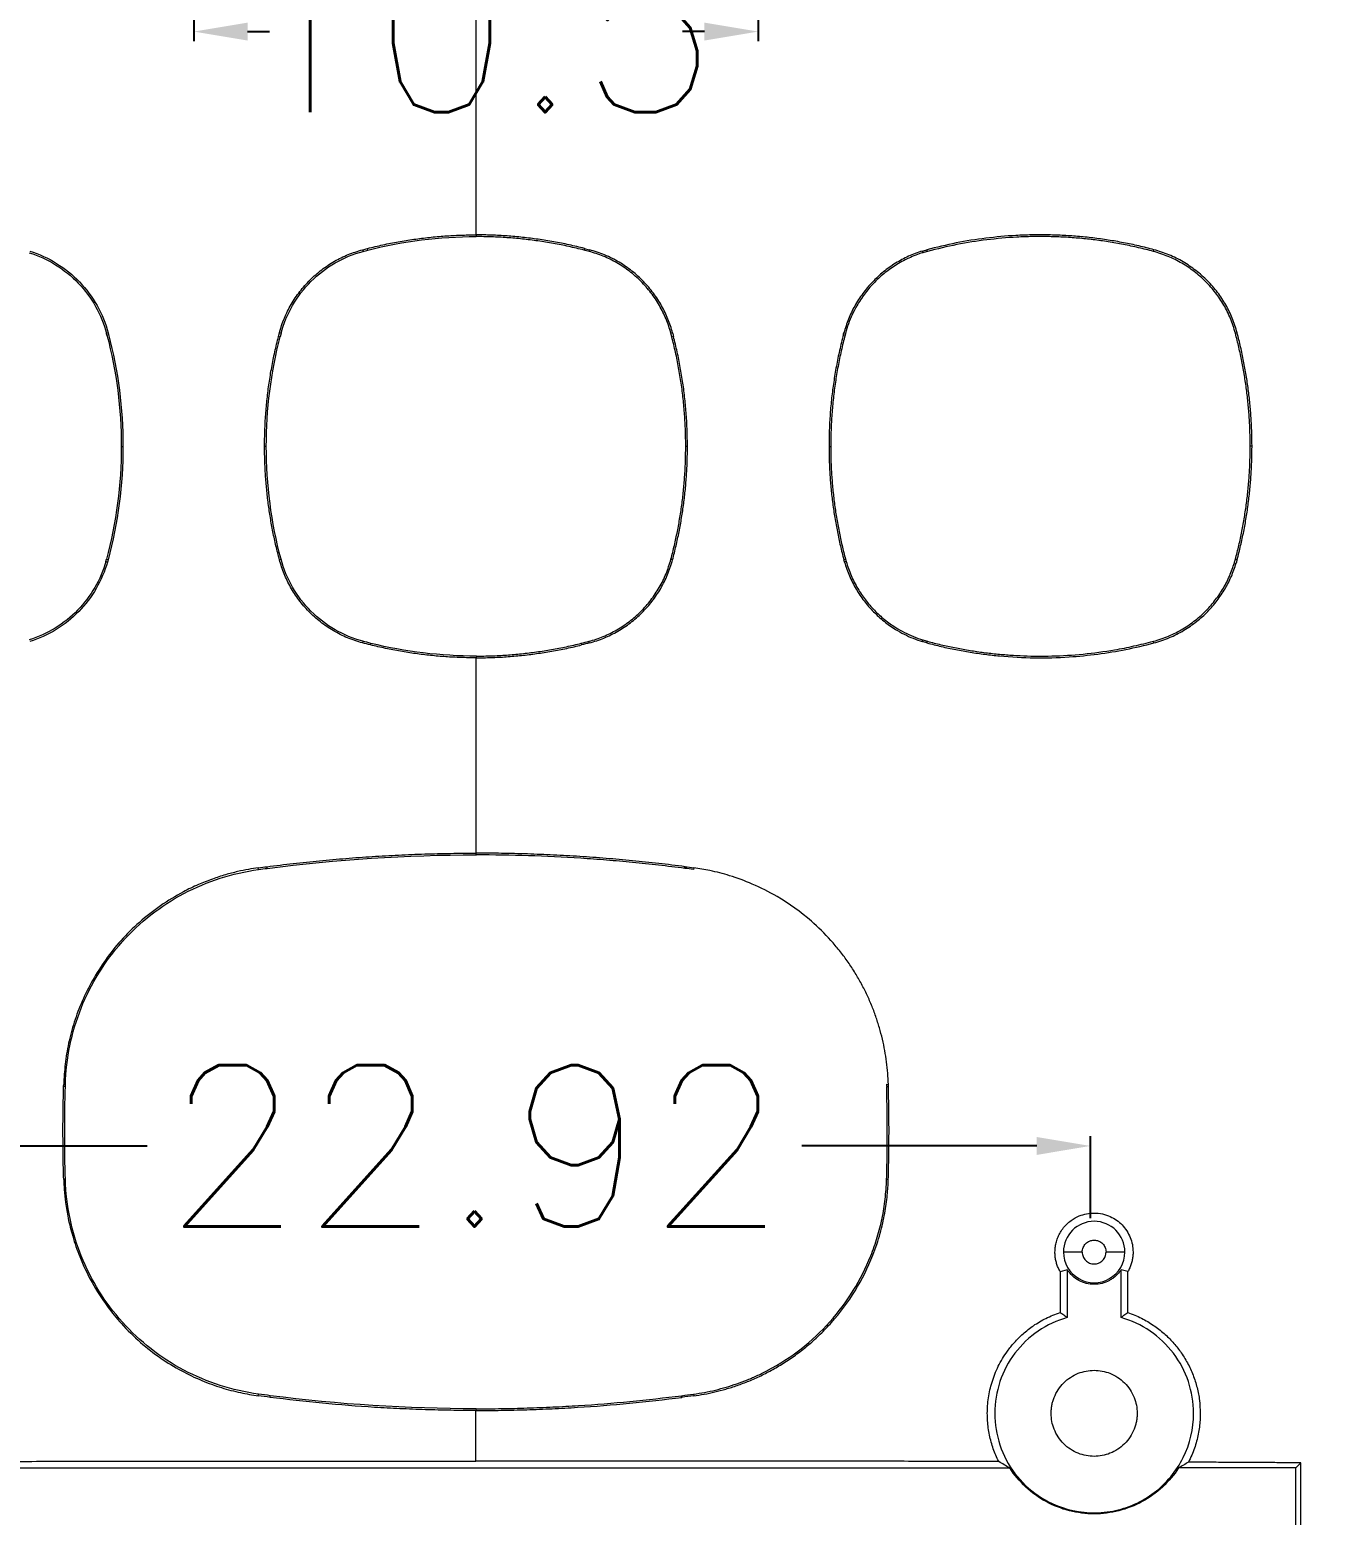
# Model space of a CAD drawing. Header units: inches. Extents: x 1631 to 3663, y 1126 to 1454.
# Drawn here: x 1896.26 to 1920.51, y 1294.37 to 1322 of the extents above; entities that cross this region are included whole.
import ezdxf

# ---------------------------------------------------------------- set-up
doc = ezdxf.new("R2010")
doc.units = ezdxf.units.IN
doc.header["$LTSCALE"] = 15
doc.styles.get("Standard").update_dxf_attribs({"font": 'txt', "bigfont": 'gbcbig.shx'})
doc.dimstyles.new('3', dxfattribs={"dimtxt": 3, "dimasz": 1, "dimexe": 0.18, "dimexo": 0.0625, "dimgap": 0.09, "dimtad": 0, "dimdsep": 46, "dimtxsty": 'Standard', "dimcen": 1, "dimclrd": 3, "dimclre": 3, "dimadec": 0, "dimazin": 2, "dimtfac": 1, "dimtofl": 0, "dimtmove": 0, "dimatfit": 3, "dimfxl": 1, "dimtolj": 1, "dimtzin": 0, "dimarcsym": 0})

# ---------------------------------------------------------------- blocks, each defined once
blk = doc.blocks.new('*D284')
at = {"color": 3, "lineweight": -2}
for p, q in [((1904.625, 1385.134), (1940.936, 1385.134)), ((1940.756, 1384.134), (1940.756, 1320.806)), ((1940.756, 1243.298), (1940.756, 1306.626)), ((1905.675, 1242.298), (1940.936, 1242.298))]:
    blk.add_line(p, q, dxfattribs=at)
at = {"color": 3}
for points in [[(1940.59, 1384.134), (1940.923, 1384.134), (1940.756, 1385.134)], [(1940.59, 1243.298), (1940.923, 1243.298), (1940.756, 1242.298)]]:
    blk.add_solid(points, dxfattribs=at)
at = {"layer": 'Defpoints', "color": 0}
for p in [(1904.563, 1385.134), (1940.756, 1385.134), (1905.613, 1242.298)]:
    blk.add_point(p, dxfattribs=at)
at = {"color": 0, "insert": (1940.756, 1313.716), "char_height": 3, "attachment_point": 5, "rotation": 90}
blk.add_mtext('\\A1;142.84', dxfattribs=at)
blk = doc.blocks.new('*D286')
at = {"color": 3, "lineweight": -2}
for p, q in [((1909.813, 1325.644), (1909.813, 1321.787)), ((1899.313, 1325.438), (1899.313, 1321.787)), ((1900.313, 1321.967), (1900.723, 1321.967)), ((1908.813, 1321.967), (1908.403, 1321.967))]:
    blk.add_line(p, q, dxfattribs=at)
at = {"color": 3}
for points in [[(1900.313, 1322.133), (1900.313, 1321.8), (1899.313, 1321.967)], [(1908.813, 1322.133), (1908.813, 1321.8), (1909.813, 1321.967)]]:
    blk.add_solid(points, dxfattribs=at)
at = {"layer": 'Defpoints', "color": 0}
for p in [(1899.313, 1325.501), (1909.813, 1325.706), (1909.813, 1321.967)]:
    blk.add_point(p, dxfattribs=at)
at = {"color": 0, "insert": (1904.563, 1321.967), "char_height": 3, "attachment_point": 5}
blk.add_mtext('\\A1;10.5', dxfattribs=at)
blk = doc.blocks.new('*D287')
at = {"color": 3, "lineweight": -2}
for p, q in [((1893.074, 1297.129), (1893.074, 1301.42)), ((1894.074, 1301.24), (1898.444, 1301.24)), ((1914.994, 1301.24), (1910.624, 1301.24)), ((1915.994, 1299.896), (1915.994, 1301.42))]:
    blk.add_line(p, q, dxfattribs=at)
at = {"color": 3}
for points in [[(1894.074, 1301.406), (1894.074, 1301.073), (1893.074, 1301.24)], [(1914.994, 1301.406), (1914.994, 1301.073), (1915.994, 1301.24)]]:
    blk.add_solid(points, dxfattribs=at)
at = {"layer": 'Defpoints', "color": 0}
for p in [(1915.994, 1301.24), (1915.994, 1299.834), (1893.074, 1297.067)]:
    blk.add_point(p, dxfattribs=at)
at = {"color": 0, "insert": (1904.534, 1301.24), "char_height": 3, "attachment_point": 5}
blk.add_mtext('\\A1;22.92', dxfattribs=at)

msp = doc.modelspace()

# ---------------------------------------------------------------- linework, layer by layer
at = {"color": 7, "linetype": 'Continuous', "lineweight": 15}
for p, q in [((1904.563, 1318.186), (1904.563, 1318.154)), ((1902.452, 1317.909), (1902.461, 1317.879)), ((1902.553, 1317.903), (1902.545, 1317.934)), ((1906.579, 1317.934), (1906.572, 1317.903)), ((1906.665, 1317.879), (1906.673, 1317.909)), ((1912.866, 1317.878), (1912.866, 1317.879)), ((1912.87, 1317.868), (1912.869, 1317.871)), ((1912.874, 1317.86), (1912.874, 1317.862)), ((1912.961, 1317.879), (1912.952, 1317.909)), ((1917.166, 1317.878), (1917.175, 1317.91)), ((1897.719, 1316.362), (1897.688, 1316.353)), ((1897.697, 1316.321), (1897.688, 1316.353)), ((1897.697, 1316.321), (1897.728, 1316.33)), ((1897.719, 1316.362), (1897.728, 1316.33)), ((1900.888, 1316.297), (1900.906, 1316.363)), ((1900.888, 1316.297), (1900.919, 1316.289)), ((1900.936, 1316.355), (1900.906, 1316.363)), ((1900.936, 1316.355), (1900.919, 1316.289)), ((1908.22, 1316.363), (1908.189, 1316.355)), ((1908.206, 1316.289), (1908.189, 1316.355)), ((1908.206, 1316.289), (1908.237, 1316.297)), ((1911.398, 1316.33), (1911.428, 1316.321)), ((1911.437, 1316.354), (1911.406, 1316.362)), ((1911.437, 1316.354), (1911.428, 1316.321)), ((1918.722, 1316.363), (1918.69, 1316.354)), ((1897.964, 1314.252), (1897.995, 1314.252)), ((1900.661, 1314.252), (1900.629, 1314.252)), ((1908.496, 1314.252), (1908.465, 1314.252)), ((1911.13, 1314.252), (1911.162, 1314.252)), ((1919, 1314.254), (1918.966, 1314.254)), ((1897.677, 1312.11), (1897.688, 1312.151)), ((1897.677, 1312.11), (1897.707, 1312.101)), ((1897.719, 1312.143), (1897.688, 1312.151)), ((1897.719, 1312.143), (1897.707, 1312.101)), ((1900.936, 1312.151), (1900.906, 1312.143)), ((1911.437, 1312.151), (1911.406, 1312.143)), ((1911.441, 1312.108), (1911.423, 1312.102)), ((1911.437, 1312.151), (1911.449, 1312.11)), ((1918.672, 1312.088), (1918.704, 1312.079)), ((1918.722, 1312.142), (1918.69, 1312.151)), ((1902.46, 1310.627), (1902.452, 1310.596)), ((1902.601, 1310.558), (1902.609, 1310.588)), ((1906.52, 1310.589), (1906.528, 1310.559)), ((1912.953, 1310.596), (1912.961, 1310.626)), ((1917.173, 1310.595), (1917.165, 1310.627)), ((1904.57, 1310.351), (1904.563, 1310.319)), ((1900.678, 1306.403), (1900.675, 1306.434)), ((1900.517, 1306.381), (1900.512, 1306.413)), ((1908.613, 1306.413), (1908.609, 1306.381)), ((1896.891, 1302.351), (1896.892, 1302.384)), ((1896.891, 1302.351), (1896.923, 1302.35)), ((1896.892, 1302.384), (1896.923, 1302.382)), ((1896.923, 1302.35), (1896.923, 1302.382)), ((1912.202, 1302.386), (1912.234, 1302.385)), ((1912.203, 1302.343), (1912.235, 1302.343)), ((1912.235, 1302.343), (1912.234, 1302.385)), ((1896.924, 1300.615), (1896.892, 1300.615)), ((1912.233, 1300.615), (1912.202, 1300.615)), ((1915.841, 1299.267), (1915.492, 1299.267)), ((1916.634, 1299.267), (1916.284, 1299.267)), ((1915.433, 1298.897), (1915.432, 1298.144)), ((1915.563, 1298.935), (1915.433, 1298.897)), ((1915.563, 1298.935), (1915.563, 1298.048)), ((1916.688, 1298.903), (1916.563, 1298.935)), ((1916.563, 1298.048), (1916.563, 1298.935)), ((1916.689, 1298.142), (1916.688, 1298.903)), ((1900.512, 1296.592), (1900.516, 1296.623)), ((1900.731, 1296.563), (1900.735, 1296.595)), ((1908.609, 1296.623), (1908.613, 1296.592)), ((1904.563, 1296.351), (1904.562, 1296.319)), ((1894.645, 1295.252), (1914.492, 1295.252)), ((1919.813, 1295.252), (1917.633, 1295.252)), ((1919.813, 1295.252), (1919.909, 1295.345)), ((1919.813, 1286.002), (1919.813, 1295.252))]:
    msp.add_line(p, q, dxfattribs=at)
at = {"color": 7, "linetype": 'Continuous', "lineweight": 15, "flags": 128}
for points in [[(1912.869, 1317.871), (1912.869, 1317.873), (1912.868, 1317.875), (1912.867, 1317.877), (1912.866, 1317.877), (1912.866, 1317.878)], [(1908.22, 1312.142), (1908.204, 1312.147), (1908.189, 1312.151)], [(1906.673, 1310.596), (1906.669, 1310.611), (1906.665, 1310.627)]]:
    msp.add_lwpolyline(points, dxfattribs=at)
at = {"color": 7, "linetype": 'Continuous', "lineweight": 15}
for centre, radius, start, end in [((1912.885, 1317.885), 0.0197, 181.3981, 197.7916), ((1912.885, 1317.871), 0.0151, 193.702, 220.1723), ((1912.855, 1317.854), 0.0193, 357.9576, 18.1423), ((1911.417, 1312.119), 0.0178, 274.0142, 291.8437), ((1911.451, 1312.076), 0.0342, 94.9374, 107.1341), ((1916.063, 1299.267), 0.571, 0, 180), ((1916.063, 1299.267), 0.571, 180, 0.0001)]:
    msp.add_arc(centre, radius, start, end, dxfattribs=at)
for points, knots in [([(1904.563, 1318.186), (1904.563, 1319.986), (1904.563, 1324.07), (1904.563, 1328.189), (1904.563, 1330.502)], [0.7284525, 0.7284525, 0.7284525, 0.7284525, 0.7760482, 0.8362271, 0.8362271, 0.8362271, 0.8362271]), ([(1902.545, 1317.933), (1902.64, 1317.957), (1902.83, 1318.003), (1903.117, 1318.059), (1903.405, 1318.105), (1903.694, 1318.141), (1903.984, 1318.167), (1904.273, 1318.183), (1904.466, 1318.185), (1904.563, 1318.186)], [0, 0, 0, 0, 0.143764, 0.287234, 0.43042, 0.573316, 0.715902, 0.858146, 1, 1, 1, 1]), ([(1906.579, 1317.934), (1906.485, 1317.957), (1906.295, 1318.003), (1906.008, 1318.059), (1905.72, 1318.105), (1905.431, 1318.141), (1905.141, 1318.167), (1904.852, 1318.183), (1904.659, 1318.185), (1904.563, 1318.186)], [0, 0, 0, 0, 0.143759, 0.287226, 0.430411, 0.573307, 0.715895, 0.858142, 1, 1, 1, 1]), ([(1906.572, 1317.903), (1906.477, 1317.926), (1906.288, 1317.972), (1906.002, 1318.028), (1905.715, 1318.074), (1905.427, 1318.11), (1905.139, 1318.135), (1904.851, 1318.151), (1904.659, 1318.153), (1904.563, 1318.154)], [0, 0, 0, 0, 0.143773, 0.287263, 0.430472, 0.573386, 0.715977, 0.858201, 1, 1, 1, 1]), ([(1917.175, 1317.91), (1917.081, 1317.934), (1916.894, 1317.982), (1916.61, 1318.041), (1916.326, 1318.091), (1916.04, 1318.13), (1915.754, 1318.159), (1915.467, 1318.178), (1915.18, 1318.187), (1914.893, 1318.186), (1914.515, 1318.172), (1914.048, 1318.13), (1913.495, 1318.043), (1913.133, 1317.954), (1912.952, 1317.909)], [0, 0, 0, 0, 0.068387, 0.136508, 0.204393, 0.272075, 0.339585, 0.406958, 0.474228, 0.54143, 0.608603, 0.73931, 0.86967, 1, 1, 1, 1]), ([(1917.166, 1317.878), (1917.073, 1317.902), (1916.888, 1317.949), (1916.608, 1318.008), (1916.327, 1318.058), (1916.045, 1318.097), (1915.763, 1318.126), (1915.479, 1318.146), (1915.195, 1318.155), (1914.911, 1318.155), (1914.533, 1318.141), (1914.065, 1318.099), (1913.508, 1318.013), (1913.143, 1317.924), (1912.961, 1317.879)], [0, 0, 0, 0, 0.06779, 0.135282, 0.202532, 0.269591, 0.336513, 0.403351, 0.470159, 0.536988, 0.603892, 0.736265, 0.868159, 1, 1, 1, 1]), ([(1896.251, 1317.854), (1896.425, 1317.799), (1896.589, 1317.724), (1896.895, 1317.533), (1897.039, 1317.418), (1897.287, 1317.158), (1897.396, 1317.011), (1897.574, 1316.697), (1897.641, 1316.53), (1897.688, 1316.353)], [0, 0, 0, 0, 0.25, 0.25, 0.5, 0.5, 0.75, 0.75, 1, 1, 1, 1]), ([(1896.26, 1317.884), (1896.437, 1317.829), (1896.603, 1317.753), (1896.914, 1317.559), (1897.059, 1317.442), (1897.312, 1317.179), (1897.422, 1317.029), (1897.603, 1316.71), (1897.671, 1316.541), (1897.719, 1316.362)], [0, 0, 0, 0, 0.25, 0.25, 0.5, 0.5, 0.75, 0.75, 1, 1, 1, 1]), ([(1900.906, 1316.363), (1900.919, 1316.409), (1900.945, 1316.501), (1900.996, 1316.635), (1901.055, 1316.766), (1901.146, 1316.935), (1901.28, 1317.135), (1901.471, 1317.352), (1901.688, 1317.541), (1901.927, 1317.699), (1902.182, 1317.826), (1902.362, 1317.882), (1902.452, 1317.909)], [0, 0, 0, 0, 0.062933, 0.1256542, 0.1884262, 0.2515073, 0.3777581, 0.50352, 0.6290171, 0.7541098, 0.8769002, 1, 1, 1, 1]), ([(1900.936, 1316.355), (1900.985, 1316.537), (1901.057, 1316.71), (1901.244, 1317.036), (1901.36, 1317.187), (1901.625, 1317.453), (1901.778, 1317.57), (1902.103, 1317.757), (1902.276, 1317.829), (1902.461, 1317.879)], [0, 0, 0, 0, 0.25, 0.25, 0.5, 0.5, 0.75, 0.75, 1, 1, 1, 1]), ([(1908.189, 1316.355), (1908.176, 1316.4), (1908.15, 1316.491), (1908.1, 1316.623), (1908.042, 1316.751), (1907.953, 1316.917), (1907.822, 1317.114), (1907.634, 1317.327), (1907.421, 1317.513), (1907.186, 1317.669), (1906.933, 1317.796), (1906.754, 1317.851), (1906.665, 1317.879)], [0, 0, 0, 0, 0.063061, 0.125707, 0.188201, 0.250803, 0.37662, 0.501873, 0.62707, 0.751849, 0.876101, 1, 1, 1, 1]), ([(1908.22, 1316.363), (1908.207, 1316.406), (1908.182, 1316.493), (1908.135, 1316.62), (1908.08, 1316.744), (1907.995, 1316.908), (1907.869, 1317.104), (1907.683, 1317.323), (1907.469, 1317.517), (1907.225, 1317.684), (1906.96, 1317.821), (1906.768, 1317.88), (1906.673, 1317.909)], [0, 0, 0, 0, 0.059623, 0.118915, 0.178098, 0.237392, 0.360989, 0.48398, 0.61176, 0.739039, 0.869653, 1, 1, 1, 1]), ([(1912.865, 1317.884), (1912.822, 1317.87), (1912.735, 1317.841), (1912.609, 1317.788), (1912.487, 1317.727), (1912.327, 1317.635), (1912.137, 1317.501), (1911.933, 1317.312), (1911.754, 1317.099), (1911.605, 1316.867), (1911.485, 1316.621), (1911.433, 1316.448), (1911.406, 1316.362)], [0, 0, 0, 0, 0.062076, 0.124097, 0.186295, 0.248901, 0.375134, 0.502037, 0.628312, 0.754111, 0.877192, 1, 1, 1, 1]), ([(1912.875, 1317.854), (1912.83, 1317.839), (1912.742, 1317.809), (1912.612, 1317.754), (1912.486, 1317.69), (1912.329, 1317.598), (1912.147, 1317.467), (1911.955, 1317.288), (1911.785, 1317.087), (1911.656, 1316.889), (1911.56, 1316.702), (1911.489, 1316.531), (1911.454, 1316.413), (1911.437, 1316.354)], [0, 0, 0, 0, 0.0645, 0.129146, 0.194206, 0.259943, 0.380944, 0.503487, 0.624271, 0.74384, 0.830014, 0.915195, 1, 1, 1, 1]), ([(1918.69, 1316.355), (1918.677, 1316.402), (1918.65, 1316.495), (1918.6, 1316.63), (1918.542, 1316.759), (1918.456, 1316.921), (1918.325, 1317.113), (1918.14, 1317.321), (1917.93, 1317.507), (1917.696, 1317.664), (1917.441, 1317.793), (1917.258, 1317.85), (1917.166, 1317.878)], [0, 0, 0, 0, 0.065057, 0.128385, 0.190282, 0.25107, 0.371042, 0.495727, 0.619831, 0.742617, 0.871153, 1, 1, 1, 1]), ([(1918.723, 1316.363), (1918.709, 1316.41), (1918.683, 1316.502), (1918.634, 1316.635), (1918.578, 1316.763), (1918.492, 1316.926), (1918.362, 1317.121), (1918.174, 1317.335), (1917.959, 1317.527), (1917.719, 1317.69), (1917.457, 1317.823), (1917.269, 1317.881), (1917.175, 1317.91)], [0, 0, 0, 0, 0.0630095, 0.1243955, 0.1844391, 0.2434469, 0.3633417, 0.4881295, 0.6141088, 0.7393344, 0.869398, 1, 1, 1, 1]), ([(1900.629, 1314.252), (1900.63, 1314.351), (1900.632, 1314.548), (1900.649, 1314.844), (1900.675, 1315.138), (1900.712, 1315.43), (1900.76, 1315.721), (1900.818, 1316.01), (1900.865, 1316.201), (1900.888, 1316.297)], [0, 0, 0, 0, 0.143736, 0.286889, 0.429634, 0.572143, 0.714592, 0.857155, 1, 1, 1, 1]), ([(1908.465, 1314.252), (1908.464, 1314.351), (1908.461, 1314.547), (1908.445, 1314.842), (1908.419, 1315.134), (1908.382, 1315.426), (1908.334, 1315.715), (1908.277, 1316.003), (1908.23, 1316.193), (1908.206, 1316.289)], [0, 0, 0, 0, 0.143775, 0.286956, 0.429714, 0.572224, 0.71466, 0.857196, 1, 1, 1, 1]), ([(1908.496, 1314.252), (1908.495, 1314.351), (1908.493, 1314.548), (1908.477, 1314.844), (1908.45, 1315.138), (1908.413, 1315.43), (1908.365, 1315.721), (1908.308, 1316.01), (1908.26, 1316.201), (1908.237, 1316.297)], [0, 0, 0, 0, 0.143732, 0.286883, 0.429626, 0.572136, 0.714586, 0.857151, 1, 1, 1, 1]), ([(1911.398, 1316.33), (1911.373, 1316.232), (1911.325, 1316.038), (1911.265, 1315.744), (1911.216, 1315.449), (1911.177, 1315.152), (1911.15, 1314.854), (1911.133, 1314.553), (1911.131, 1314.353), (1911.13, 1314.252)], [0, 0, 0, 0, 0.143246, 0.286035, 0.428562, 0.571026, 0.713625, 0.856552, 1, 1, 1, 1]), ([(1911.429, 1316.321), (1911.404, 1316.225), (1911.356, 1316.031), (1911.296, 1315.738), (1911.247, 1315.444), (1911.209, 1315.148), (1911.182, 1314.851), (1911.165, 1314.552), (1911.163, 1314.352), (1911.162, 1314.252)], [0, 0, 0, 0, 0.143325, 0.286165, 0.428718, 0.571182, 0.713754, 0.856629, 1, 1, 1, 1]), ([(1918.966, 1314.254), (1918.965, 1314.342), (1918.963, 1314.518), (1918.95, 1314.782), (1918.929, 1315.046), (1918.898, 1315.309), (1918.86, 1315.571), (1918.812, 1315.833), (1918.757, 1316.095), (1918.712, 1316.268), (1918.69, 1316.355)], [0, 0, 0, 0, 0.125024, 0.249765, 0.374359, 0.498944, 0.623659, 0.748645, 0.874045, 1, 1, 1, 1]), ([(1919, 1314.254), (1918.999, 1314.342), (1918.997, 1314.518), (1918.984, 1314.783), (1918.962, 1315.047), (1918.932, 1315.311), (1918.893, 1315.575), (1918.845, 1315.838), (1918.79, 1316.102), (1918.745, 1316.276), (1918.723, 1316.363)], [0, 0, 0, 0, 0.124657, 0.24913, 0.373556, 0.498076, 0.622834, 0.747975, 0.873646, 1, 1, 1, 1]), ([(1900.906, 1312.143), (1900.884, 1312.229), (1900.839, 1312.401), (1900.784, 1312.662), (1900.736, 1312.924), (1900.697, 1313.187), (1900.667, 1313.451), (1900.645, 1313.717), (1900.632, 1313.984), (1900.63, 1314.163), (1900.629, 1314.252)], [0, 0, 0, 0, 0.1251912, 0.2500844, 0.3747993, 0.4994578, 0.6241831, 0.7490993, 0.8743304, 1, 1, 1, 1]), ([(1908.189, 1312.151), (1908.211, 1312.237), (1908.255, 1312.408), (1908.31, 1312.668), (1908.358, 1312.928), (1908.397, 1313.191), (1908.427, 1313.454), (1908.448, 1313.719), (1908.462, 1313.985), (1908.464, 1314.163), (1908.465, 1314.252)], [0, 0, 0, 0, 0.125125, 0.249971, 0.374658, 0.499307, 0.624041, 0.748985, 0.874264, 1, 1, 1, 1]), ([(1908.22, 1312.142), (1908.242, 1312.229), (1908.286, 1312.401), (1908.342, 1312.662), (1908.389, 1312.924), (1908.428, 1313.187), (1908.459, 1313.451), (1908.48, 1313.717), (1908.494, 1313.984), (1908.495, 1314.163), (1908.496, 1314.252)], [0, 0, 0, 0, 0.125191, 0.250084, 0.374799, 0.499458, 0.624183, 0.749099, 0.87433, 1, 1, 1, 1]), ([(1911.13, 1314.252), (1911.131, 1314.163), (1911.132, 1313.985), (1911.146, 1313.719), (1911.167, 1313.454), (1911.198, 1313.189), (1911.236, 1312.926), (1911.284, 1312.664), (1911.34, 1312.402), (1911.384, 1312.229), (1911.406, 1312.143)], [0, 0, 0, 0, 0.1253971, 0.2504103, 0.3751743, 0.4998244, 0.6244964, 0.7493262, 0.8744492, 1, 1, 1, 1]), ([(1911.162, 1314.252), (1911.162, 1314.164), (1911.164, 1313.986), (1911.178, 1313.721), (1911.199, 1313.457), (1911.229, 1313.194), (1911.268, 1312.932), (1911.315, 1312.67), (1911.371, 1312.41), (1911.415, 1312.237), (1911.437, 1312.151)], [0, 0, 0, 0, 0.125352, 0.250332, 0.375076, 0.499719, 0.624397, 0.749246, 0.874402, 1, 1, 1, 1]), ([(1918.69, 1312.151), (1918.712, 1312.237), (1918.757, 1312.41), (1918.812, 1312.672), (1918.86, 1312.934), (1918.899, 1313.196), (1918.929, 1313.46), (1918.95, 1313.724), (1918.963, 1313.988), (1918.965, 1314.165), (1918.966, 1314.254)], [0, 0, 0, 0, 0.126894, 0.252981, 0.378394, 0.503266, 0.62773, 0.751919, 0.875965, 1, 1, 1, 1]), ([(1918.722, 1312.142), (1918.745, 1312.23), (1918.79, 1312.404), (1918.846, 1312.667), (1918.894, 1312.931), (1918.932, 1313.195), (1918.962, 1313.459), (1918.984, 1313.724), (1918.997, 1313.988), (1918.999, 1314.165), (1919, 1314.254)], [0, 0, 0, 0, 0.127634, 0.254241, 0.379959, 0.504928, 0.629282, 0.753156, 0.876685, 1, 1, 1, 1]), ([(1897.677, 1312.11), (1897.628, 1311.939), (1897.559, 1311.778), (1897.382, 1311.473), (1897.273, 1311.33), (1896.904, 1310.952), (1896.591, 1310.758), (1896.25, 1310.651)], [0, 0, 0, 0, 0.25, 0.25, 0.5, 0.5, 1, 1, 1, 1]), ([(1897.707, 1312.101), (1897.657, 1311.928), (1897.587, 1311.764), (1897.408, 1311.455), (1897.297, 1311.309), (1896.923, 1310.926), (1896.605, 1310.729), (1896.26, 1310.621)], [0, 0, 0, 0, 0.25, 0.25, 0.5, 0.5, 1, 1, 1, 1]), ([(1902.452, 1310.596), (1902.405, 1310.61), (1902.31, 1310.637), (1902.171, 1310.69), (1902.036, 1310.752), (1901.865, 1310.846), (1901.663, 1310.983), (1901.449, 1311.176), (1901.263, 1311.393), (1901.11, 1311.628), (1900.986, 1311.879), (1900.933, 1312.055), (1900.906, 1312.143)], [0, 0, 0, 0, 0.064576, 0.128939, 0.193359, 0.258111, 0.384376, 0.51136, 0.634722, 0.758645, 0.879126, 1, 1, 1, 1]), ([(1902.46, 1310.627), (1902.276, 1310.676), (1902.103, 1310.748), (1901.776, 1310.936), (1901.625, 1311.053), (1901.36, 1311.318), (1901.244, 1311.47), (1901.057, 1311.794), (1900.985, 1311.968), (1900.936, 1312.151)], [0, 0, 0, 0, 0.25, 0.25, 0.5, 0.5, 0.75, 0.75, 1, 1, 1, 1]), ([(1906.665, 1310.627), (1906.71, 1310.64), (1906.8, 1310.665), (1906.932, 1310.715), (1907.06, 1310.773), (1907.226, 1310.862), (1907.422, 1310.992), (1907.634, 1311.178), (1907.821, 1311.39), (1907.977, 1311.625), (1908.105, 1311.879), (1908.161, 1312.06), (1908.189, 1312.151)], [0, 0, 0, 0, 0.062302, 0.124316, 0.18628, 0.248439, 0.372854, 0.497908, 0.622416, 0.747586, 0.87384, 1, 1, 1, 1]), ([(1906.673, 1310.596), (1906.719, 1310.609), (1906.81, 1310.635), (1906.944, 1310.686), (1907.074, 1310.745), (1907.242, 1310.834), (1907.44, 1310.966), (1907.655, 1311.154), (1907.844, 1311.368), (1908.004, 1311.608), (1908.134, 1311.866), (1908.191, 1312.05), (1908.22, 1312.142)], [0, 0, 0, 0, 0.062259, 0.12428, 0.186306, 0.248582, 0.372336, 0.496647, 0.621372, 0.746582, 0.873277, 1, 1, 1, 1]), ([(1911.418, 1312.101), (1911.431, 1312.058), (1911.458, 1311.97), (1911.509, 1311.843), (1911.567, 1311.719), (1911.653, 1311.561), (1911.778, 1311.375), (1911.953, 1311.174), (1912.149, 1310.995), (1912.344, 1310.859), (1912.527, 1310.756), (1912.694, 1310.679), (1912.809, 1310.64), (1912.866, 1310.621)], [0, 0, 0, 0, 0.063732, 0.127272, 0.190875, 0.254796, 0.377715, 0.501846, 0.624125, 0.745406, 0.831202, 0.915871, 1, 1, 1, 1]), ([(1911.449, 1312.11), (1911.462, 1312.066), (1911.489, 1311.979), (1911.54, 1311.852), (1911.599, 1311.727), (1911.683, 1311.572), (1911.804, 1311.393), (1911.972, 1311.2), (1912.161, 1311.027), (1912.351, 1310.892), (1912.533, 1310.789), (1912.701, 1310.711), (1912.817, 1310.671), (1912.875, 1310.651)], [0, 0, 0, 0, 0.064561, 0.129214, 0.194228, 0.259867, 0.378466, 0.498403, 0.619442, 0.738781, 0.826798, 0.913656, 1, 1, 1, 1]), ([(1917.165, 1310.627), (1917.213, 1310.641), (1917.31, 1310.668), (1917.449, 1310.722), (1917.584, 1310.785), (1917.754, 1310.879), (1917.948, 1311.012), (1918.152, 1311.196), (1918.325, 1311.397), (1918.471, 1311.613), (1918.59, 1311.843), (1918.645, 1312.006), (1918.672, 1312.088)], [0, 0, 0, 0, 0.068698, 0.136739, 0.204451, 0.272165, 0.402835, 0.527451, 0.648769, 0.766847, 0.883359, 1, 1, 1, 1]), ([(1917.173, 1310.595), (1917.223, 1310.609), (1917.321, 1310.638), (1917.463, 1310.692), (1917.6, 1310.756), (1917.772, 1310.852), (1917.97, 1310.988), (1918.178, 1311.175), (1918.354, 1311.38), (1918.501, 1311.599), (1918.621, 1311.831), (1918.677, 1311.996), (1918.704, 1312.079)], [0, 0, 0, 0, 0.0688284, 0.1370019, 0.2048541, 0.2727225, 0.4039348, 0.5288141, 0.6504498, 0.7683722, 0.8843152, 1, 1, 1, 1]), ([(1904.57, 1310.351), (1904.663, 1310.352), (1904.85, 1310.354), (1905.13, 1310.369), (1905.41, 1310.394), (1905.689, 1310.428), (1905.968, 1310.471), (1906.245, 1310.524), (1906.429, 1310.568), (1906.52, 1310.589)], [0, 0, 0, 0, 0.141941, 0.284257, 0.426892, 0.569805, 0.712968, 0.856366, 1, 1, 1, 1]), ([(1912.866, 1310.621), (1912.867, 1310.623), (1912.868, 1310.629), (1912.871, 1310.636), (1912.873, 1310.644), (1912.874, 1310.649), (1912.875, 1310.651)], [0, 0, 0, 0, 0.2519669, 0.5026212, 0.7519665, 1, 1, 1, 1]), ([(1912.953, 1310.596), (1913.042, 1310.573), (1913.219, 1310.527), (1913.488, 1310.47), (1913.758, 1310.422), (1914.03, 1310.383), (1914.429, 1310.339), (1914.953, 1310.311), (1915.563, 1310.327), (1916.131, 1310.384), (1916.658, 1310.468), (1917.001, 1310.553), (1917.173, 1310.595)], [0, 0, 0, 0, 0.063602, 0.127195, 0.190827, 0.254543, 0.318388, 0.470151, 0.621097, 0.746871, 0.873077, 1, 1, 1, 1]), ([(1912.961, 1310.626), (1913.045, 1310.605), (1913.213, 1310.561), (1913.467, 1310.507), (1913.723, 1310.46), (1913.979, 1310.421), (1914.237, 1310.391), (1914.495, 1310.369), (1914.754, 1310.355), (1915.014, 1310.349), (1915.383, 1310.353), (1915.862, 1310.383), (1916.372, 1310.452), (1916.807, 1310.536), (1917.045, 1310.596), (1917.165, 1310.627)], [0, 0, 0, 0, 0.060556, 0.121028, 0.181464, 0.241912, 0.302421, 0.363038, 0.423808, 0.484779, 0.545995, 0.68364, 0.823865, 0.911231, 1, 1, 1, 1]), ([(1904.563, 1310.319), (1904.469, 1310.32), (1904.281, 1310.322), (1904, 1310.337), (1903.718, 1310.361), (1903.437, 1310.395), (1903.157, 1310.439), (1902.878, 1310.492), (1902.693, 1310.536), (1902.601, 1310.558)], [0, 0, 0, 0, 0.14202, 0.284373, 0.427012, 0.569907, 0.713037, 0.856399, 1, 1, 1, 1]), ([(1904.563, 1310.319), (1904.657, 1310.32), (1904.845, 1310.322), (1905.127, 1310.337), (1905.409, 1310.362), (1905.691, 1310.396), (1905.972, 1310.44), (1906.251, 1310.493), (1906.436, 1310.537), (1906.528, 1310.559)], [0, 0, 0, 0, 0.141969, 0.284288, 0.426912, 0.569807, 0.712955, 0.85635, 1, 1, 1, 1]), ([(1900.675, 1306.434), (1900.838, 1306.455), (1901.163, 1306.495), (1901.653, 1306.546), (1902.143, 1306.589), (1902.633, 1306.625), (1903.121, 1306.652), (1903.606, 1306.672), (1904.087, 1306.684), (1904.405, 1306.685), (1904.563, 1306.686)], [0, 0, 0, 0, 0.126087, 0.252417, 0.378744, 0.504795, 0.630278, 0.754873, 0.878236, 1, 1, 1, 1]), ([(1908.451, 1306.434), (1908.288, 1306.455), (1907.963, 1306.495), (1907.473, 1306.546), (1906.983, 1306.589), (1906.494, 1306.625), (1906.006, 1306.652), (1905.521, 1306.671), (1905.04, 1306.684), (1904.722, 1306.685), (1904.563, 1306.686)], [0, 0, 0, 0, 0.126067, 0.252382, 0.3787, 0.504749, 0.630234, 0.754838, 0.878216, 1, 1, 1, 1]), ([(1904.569, 1306.654), (1904.568, 1306.66), (1904.566, 1306.667), (1904.563, 1306.677), (1904.563, 1306.682), (1904.563, 1306.686)], [0, 0, 0, 0, 0.497707, 0.671079, 1, 1, 1, 1]), ([(1908.447, 1306.403), (1908.285, 1306.423), (1907.961, 1306.464), (1907.476, 1306.514), (1906.993, 1306.557), (1906.347, 1306.604), (1905.539, 1306.645), (1904.891, 1306.651), (1904.569, 1306.654)], [0, 0, 0, 0, 0.126043, 0.251575, 0.376379, 0.500224, 0.751078, 1, 1, 1, 1]), ([(1908.447, 1306.403), (1908.452, 1306.405), (1908.462, 1306.409), (1908.449, 1306.419), (1908.436, 1306.428), (1908.446, 1306.432), (1908.451, 1306.434)], [0, 0, 0, 0, 0.249575, 0.499961, 0.750366, 1, 1, 1, 1]), ([(1900.512, 1306.413), (1900.452, 1306.404), (1900.323, 1306.385), (1900.12, 1306.342), (1899.895, 1306.284), (1899.65, 1306.204), (1899.388, 1306.1), (1898.911, 1305.87), (1898.416, 1305.527), (1897.956, 1305.07), (1897.665, 1304.707), (1897.424, 1304.328), (1897.231, 1303.939), (1897.083, 1303.546), (1896.979, 1303.154), (1896.912, 1302.767), (1896.899, 1302.51), (1896.892, 1302.384)], [0, 0, 0, 0, 0.030978, 0.066157, 0.105549, 0.149169, 0.197024, 0.249105, 0.418421, 0.499763, 0.578421, 0.654622, 0.728264, 0.799517, 0.868515, 0.935347, 1, 1, 1, 1]), ([(1896.923, 1302.382), (1896.937, 1302.871), (1897.035, 1303.347), (1897.307, 1304.03), (1897.416, 1304.247), (1897.672, 1304.659), (1897.819, 1304.856), (1898.146, 1305.221), (1898.323, 1305.387), (1898.706, 1305.686), (1898.913, 1305.821), (1899.345, 1306.05), (1899.569, 1306.144), (1900.032, 1306.293), (1900.273, 1306.348), (1900.517, 1306.381)], [0, 0, 0, 0, 0.25, 0.25, 0.375, 0.375, 0.5, 0.5, 0.625, 0.625, 0.75, 0.75, 0.875, 0.875, 1, 1, 1, 1]), ([(1912.234, 1302.385), (1912.231, 1302.454), (1912.225, 1302.594), (1912.202, 1302.804), (1912.17, 1303.015), (1912.125, 1303.227), (1912.069, 1303.44), (1912.001, 1303.652), (1911.921, 1303.863), (1911.828, 1304.073), (1911.722, 1304.28), (1911.603, 1304.483), (1911.47, 1304.683), (1911.324, 1304.877), (1911.109, 1305.131), (1910.743, 1305.493), (1910.249, 1305.847), (1909.726, 1306.111), (1909.305, 1306.265), (1908.94, 1306.361), (1908.714, 1306.397), (1908.613, 1306.413)], [0, 0, 0, 0, 0.035507, 0.071494, 0.107955, 0.144884, 0.182286, 0.22018, 0.258583, 0.297515, 0.337004, 0.377077, 0.417753, 0.458997, 0.500753, 0.58707, 0.720285, 0.808076, 0.883957, 0.947915, 1, 1, 1, 1]), ([(1896.892, 1300.615), (1896.888, 1300.759), (1896.881, 1301.048), (1896.878, 1301.482), (1896.88, 1301.916), (1896.887, 1302.206), (1896.891, 1302.351)], [0, 0, 0, 0, 0.249684, 0.499555, 0.749649, 1, 1, 1, 1]), ([(1912.202, 1302.386), (1912.202, 1302.379), (1912.202, 1302.365), (1912.203, 1302.35), (1912.203, 1302.343)], [0, 0, 0, 0, 0.4934747, 1, 1, 1, 1]), ([(1912.202, 1300.615), (1912.205, 1300.759), (1912.213, 1301.047), (1912.215, 1301.479), (1912.213, 1301.911), (1912.206, 1302.199), (1912.203, 1302.343)], [0, 0, 0, 0, 0.2499375, 0.4998943, 0.749904, 1, 1, 1, 1]), ([(1912.233, 1300.615), (1912.237, 1300.758), (1912.244, 1301.046), (1912.247, 1301.478), (1912.245, 1301.91), (1912.238, 1302.199), (1912.235, 1302.343)], [0, 0, 0, 0, 0.2494948, 0.499303, 0.7494599, 1, 1, 1, 1]), ([(1896.892, 1300.615), (1896.895, 1300.552), (1896.901, 1300.409), (1896.926, 1300.169), (1896.975, 1299.879), (1897.059, 1299.542), (1897.256, 1298.971), (1897.564, 1298.419), (1897.98, 1297.909), (1898.309, 1297.585), (1898.685, 1297.293), (1899.068, 1297.058), (1899.448, 1296.876), (1899.818, 1296.742), (1900.171, 1296.647), (1900.402, 1296.61), (1900.512, 1296.592)], [0, 0, 0, 0, 0.0319397, 0.0729416, 0.1230067, 0.1821394, 0.2503473, 0.4317793, 0.5008843, 0.5862531, 0.6670166, 0.7432821, 0.8147822, 0.8814011, 0.9431151, 1, 1, 1, 1]), ([(1900.516, 1296.623), (1900.272, 1296.657), (1900.034, 1296.711), (1899.572, 1296.86), (1899.346, 1296.955), (1898.912, 1297.184), (1898.709, 1297.317), (1898.327, 1297.615), (1898.147, 1297.782), (1897.822, 1298.145), (1897.676, 1298.339), (1897.421, 1298.75), (1897.31, 1298.969), (1897.129, 1299.421), (1897.059, 1299.652), (1896.96, 1300.126), (1896.931, 1300.37), (1896.924, 1300.615)], [0, 0, 0, 0, 0.125, 0.125, 0.25, 0.25, 0.375, 0.375, 0.5, 0.5, 0.625, 0.625, 0.75, 0.75, 0.875, 0.875, 1, 1, 1, 1]), ([(1908.609, 1296.623), (1908.678, 1296.634), (1908.815, 1296.654), (1909.019, 1296.698), (1909.22, 1296.752), (1909.418, 1296.815), (1909.614, 1296.889), (1909.806, 1296.973), (1910.151, 1297.145), (1910.624, 1297.45), (1911.16, 1297.953), (1911.599, 1298.538), (1911.872, 1299.082), (1912.033, 1299.539), (1912.122, 1299.891), (1912.182, 1300.251), (1912.195, 1300.493), (1912.202, 1300.615)], [0, 0, 0, 0, 0.035632, 0.071148, 0.106623, 0.142134, 0.177761, 0.213585, 0.249685, 0.375408, 0.501104, 0.625794, 0.750207, 0.812877, 0.875082, 0.937297, 1, 1, 1, 1]), ([(1908.613, 1296.592), (1908.677, 1296.602), (1908.808, 1296.621), (1909.007, 1296.663), (1909.213, 1296.717), (1909.426, 1296.784), (1909.644, 1296.867), (1909.866, 1296.966), (1910.09, 1297.082), (1910.315, 1297.216), (1910.538, 1297.37), (1910.758, 1297.543), (1910.972, 1297.738), (1911.278, 1298.057), (1911.634, 1298.535), (1911.919, 1299.107), (1912.084, 1299.599), (1912.17, 1299.974), (1912.218, 1300.309), (1912.229, 1300.518), (1912.233, 1300.615)], [0, 0, 0, 0, 0.03277, 0.067193, 0.103287, 0.141071, 0.180552, 0.221716, 0.264544, 0.309005, 0.355048, 0.402609, 0.451722, 0.502513, 0.62839, 0.754273, 0.827769, 0.893219, 0.950627, 1, 1, 1, 1]), ([(1915.334, 1299.267), (1915.335, 1299.294), (1915.337, 1299.352), (1915.353, 1299.438), (1915.38, 1299.527), (1915.421, 1299.616), (1915.477, 1299.702), (1915.547, 1299.784), (1915.648, 1299.87), (1915.815, 1299.962), (1916.07, 1300.012), (1916.358, 1299.95), (1916.558, 1299.808), (1916.672, 1299.665), (1916.737, 1299.54), (1916.779, 1299.406), (1916.784, 1299.313), (1916.787, 1299.267)], [0, 0, 0, 0, 0.036448, 0.075075, 0.115891, 0.158901, 0.204112, 0.251526, 0.302216, 0.379237, 0.504353, 0.640281, 0.75708, 0.818024, 0.878737, 0.939352, 1, 1, 1, 1]), ([(1915.434, 1298.897), (1915.422, 1298.919), (1915.397, 1298.963), (1915.37, 1299.035), (1915.349, 1299.11), (1915.336, 1299.187), (1915.334, 1299.24), (1915.334, 1299.267)], [0, 0, 0, 0, 0.1943168, 0.3913939, 0.5913146, 0.7941583, 1, 1, 1, 1]), ([(1915.841, 1299.267), (1915.842, 1299.281), (1915.844, 1299.31), (1915.857, 1299.352), (1915.878, 1299.39), (1915.905, 1299.424), (1915.939, 1299.452), (1915.977, 1299.472), (1916.019, 1299.485), (1916.063, 1299.489), (1916.107, 1299.485), (1916.162, 1299.469), (1916.211, 1299.435), (1916.248, 1299.39), (1916.269, 1299.352), (1916.282, 1299.31), (1916.283, 1299.281), (1916.284, 1299.267)], [0, 0, 0, 0, 0.062492, 0.124985, 0.187477, 0.24997, 0.312462, 0.374955, 0.437447, 0.49994, 0.563208, 0.626582, 0.749693, 0.812582, 0.875539, 0.937799, 1, 1, 1, 1]), ([(1915.841, 1299.267), (1915.842, 1299.252), (1915.844, 1299.223), (1915.856, 1299.182), (1915.877, 1299.143), (1915.914, 1299.099), (1915.975, 1299.056), (1916.062, 1299.04), (1916.149, 1299.056), (1916.224, 1299.107), (1916.265, 1299.169), (1916.282, 1299.225), (1916.283, 1299.252), (1916.284, 1299.267)], [0, 0, 0, 0, 0.063342, 0.124582, 0.186232, 0.250757, 0.374131, 0.500468, 0.623818, 0.75014, 0.879717, 0.939141, 1, 1, 1, 1]), ([(1916.787, 1299.267), (1916.786, 1299.243), (1916.785, 1299.194), (1916.774, 1299.121), (1916.755, 1299.047), (1916.727, 1298.973), (1916.702, 1298.926), (1916.69, 1298.902)], [0, 0, 0, 0, 0.185665, 0.378412, 0.578331, 0.785502, 1, 1, 1, 1]), ([(1916.563, 1298.935), (1916.548, 1298.915), (1916.52, 1298.875), (1916.468, 1298.822), (1916.41, 1298.776), (1916.326, 1298.724), (1916.211, 1298.678), (1916.063, 1298.661), (1915.915, 1298.678), (1915.777, 1298.733), (1915.653, 1298.817), (1915.593, 1298.896), (1915.563, 1298.935)], [0, 0, 0, 0, 0.062988, 0.125064, 0.187196, 0.25035, 0.375064, 0.500231, 0.624945, 0.750112, 0.874944, 1, 1, 1, 1]), ([(1914.075, 1296.267), (1914.076, 1296.314), (1914.078, 1296.41), (1914.095, 1296.556), (1914.122, 1296.702), (1914.162, 1296.85), (1914.214, 1296.997), (1914.278, 1297.143), (1914.356, 1297.286), (1914.454, 1297.435), (1914.58, 1297.591), (1914.741, 1297.752), (1914.937, 1297.905), (1915.168, 1298.044), (1915.341, 1298.11), (1915.431, 1298.144)], [0, 0, 0, 0, 0.057192, 0.115783, 0.175778, 0.237182, 0.299997, 0.364227, 0.429874, 0.496941, 0.580746, 0.672963, 0.773584, 0.8826, 1, 1, 1, 1]), ([(1915.431, 1298.144), (1915.453, 1298.129), (1915.497, 1298.097), (1915.54, 1298.064), (1915.563, 1298.048)], [0, 0, 0, 0, 0.489975, 1, 1, 1, 1]), ([(1916.563, 1298.048), (1916.581, 1298.062), (1916.623, 1298.094), (1916.664, 1298.124), (1916.688, 1298.142)], [0, 0, 0, 0, 0.436985, 1, 1, 1, 1]), ([(1916.688, 1298.142), (1916.732, 1298.126), (1916.818, 1298.095), (1916.942, 1298.037), (1917.058, 1297.974), (1917.167, 1297.905), (1917.269, 1297.831), (1917.363, 1297.754), (1917.45, 1297.673), (1917.529, 1297.589), (1917.601, 1297.504), (1917.696, 1297.379), (1917.803, 1297.207), (1917.907, 1296.981), (1917.981, 1296.747), (1918.028, 1296.507), (1918.033, 1296.347), (1918.036, 1296.267)], [0, 0, 0, 0, 0.0571829, 0.1128479, 0.1670001, 0.2196446, 0.270787, 0.3204332, 0.3685894, 0.4152623, 0.460459, 0.5041874, 0.6056228, 0.7058068, 0.8048527, 0.9028771, 1, 1, 1, 1]), ([(1915.563, 1298.048), (1915.178, 1297.94), (1914.83, 1297.703), (1914.347, 1297.065), (1914.213, 1296.667), (1914.213, 1296.267)], [0, 0, 0, 0, 0.5, 0.5, 1, 1, 1, 1]), ([(1917.913, 1296.267), (1917.913, 1296.667), (1917.779, 1297.065), (1917.295, 1297.703), (1916.948, 1297.94), (1916.563, 1298.048)], [0, 0, 0, 0, 0.5, 0.5, 1, 1, 1, 1]), ([(1915.263, 1296.267), (1915.263, 1296.292), (1915.265, 1296.342), (1915.276, 1296.417), (1915.293, 1296.49), (1915.327, 1296.589), (1915.389, 1296.709), (1915.493, 1296.836), (1915.62, 1296.94), (1915.807, 1297.037), (1916.063, 1297.086), (1916.372, 1297.027), (1916.598, 1296.878), (1916.736, 1296.709), (1916.809, 1296.567), (1916.855, 1296.417), (1916.86, 1296.317), (1916.863, 1296.267)], [0, 0, 0, 0, 0.030179, 0.060114, 0.090076, 0.120333, 0.185331, 0.250543, 0.315541, 0.380753, 0.500411, 0.62007, 0.749587, 0.814585, 0.879797, 0.939846, 1, 1, 1, 1]), ([(1904.562, 1296.319), (1904.406, 1296.32), (1904.092, 1296.321), (1903.62, 1296.333), (1903.148, 1296.351), (1902.509, 1296.386), (1901.703, 1296.448), (1901.056, 1296.525), (1900.731, 1296.563)], [0, 0, 0, 0, 0.122266, 0.245163, 0.36826, 0.491167, 0.744501, 1, 1, 1, 1]), ([(1904.562, 1296.319), (1904.719, 1296.32), (1905.034, 1296.321), (1905.506, 1296.333), (1905.979, 1296.351), (1906.618, 1296.386), (1907.423, 1296.448), (1908.069, 1296.525), (1908.393, 1296.563)], [0, 0, 0, 0, 0.122467, 0.245585, 0.368923, 0.492089, 0.744942, 1, 1, 1, 1]), ([(1904.563, 1296.351), (1904.721, 1296.351), (1905.039, 1296.353), (1905.515, 1296.365), (1905.993, 1296.383), (1906.631, 1296.419), (1907.431, 1296.481), (1908.07, 1296.557), (1908.391, 1296.595)], [0, 0, 0, 0, 0.123644, 0.248002, 0.372614, 0.497061, 0.74732, 1, 1, 1, 1]), ([(1908.393, 1296.563), (1908.388, 1296.565), (1908.378, 1296.569), (1908.392, 1296.579), (1908.406, 1296.589), (1908.396, 1296.593), (1908.391, 1296.595)], [0, 0, 0, 0, 0.249584, 0.500021, 0.75045, 1, 1, 1, 1]), ([(1914.288, 1295.37), (1914.269, 1295.409), (1914.232, 1295.486), (1914.185, 1295.607), (1914.146, 1295.733), (1914.114, 1295.862), (1914.092, 1295.994), (1914.077, 1296.13), (1914.076, 1296.221), (1914.075, 1296.267)], [0, 0, 0, 0, 0.1376512, 0.2770106, 0.4180953, 0.5609214, 0.7055044, 0.8518593, 1, 1, 1, 1]), ([(1914.213, 1296.267), (1914.213, 1295.867), (1914.347, 1295.468), (1914.83, 1294.83), (1915.178, 1294.594), (1915.563, 1294.485)], [0, 0, 0, 0, 0.5, 0.5, 1, 1, 1, 1]), ([(1916.863, 1296.267), (1916.862, 1296.241), (1916.861, 1296.191), (1916.85, 1296.117), (1916.832, 1296.043), (1916.798, 1295.944), (1916.736, 1295.824), (1916.632, 1295.697), (1916.505, 1295.593), (1916.319, 1295.497), (1916.063, 1295.447), (1915.753, 1295.506), (1915.527, 1295.655), (1915.389, 1295.824), (1915.316, 1295.966), (1915.271, 1296.116), (1915.265, 1296.216), (1915.263, 1296.267)], [0, 0, 0, 0, 0.030179, 0.060114, 0.090076, 0.120333, 0.185331, 0.250543, 0.315541, 0.380753, 0.500411, 0.62007, 0.749587, 0.814585, 0.879797, 0.939846, 1, 1, 1, 1]), ([(1915.563, 1294.485), (1915.836, 1294.409), (1916.128, 1294.396), (1916.687, 1294.502), (1916.953, 1294.62), (1917.407, 1294.964), (1917.593, 1295.189), (1917.846, 1295.698), (1917.913, 1295.982), (1917.913, 1296.267)], [0, 0, 0, 0, 0.25, 0.25, 0.5, 0.5, 0.75, 0.75, 1, 1, 1, 1]), ([(1918.036, 1296.267), (1918.036, 1296.224), (1918.034, 1296.139), (1918.021, 1296.01), (1918, 1295.88), (1917.97, 1295.748), (1917.93, 1295.617), (1917.88, 1295.485), (1917.838, 1295.401), (1917.817, 1295.358)], [0, 0, 0, 0, 0.1331497, 0.2694679, 0.4089972, 0.551778, 0.6978484, 0.8472444, 1, 1, 1, 1]), ([(1894.849, 1295.37), (1895.053, 1295.371), (1895.477, 1295.372), (1896.136, 1295.373), (1896.839, 1295.375), (1897.584, 1295.376), (1898.368, 1295.377), (1899.189, 1295.378), (1900.042, 1295.379), (1900.922, 1295.379), (1901.822, 1295.379), (1902.734, 1295.38), (1903.649, 1295.379), (1904.259, 1295.379), (1904.562, 1295.379)], [0, 0, 0, 0, 0.063602, 0.131772, 0.204397, 0.281293, 0.362209, 0.446823, 0.534712, 0.625346, 0.718068, 0.81208, 0.906432, 1, 1, 1, 1]), ([(1914.288, 1295.37), (1914.081, 1295.371), (1913.66, 1295.372), (1913.018, 1295.373), (1912.355, 1295.374), (1911.671, 1295.375), (1910.966, 1295.376), (1910.24, 1295.377), (1909.493, 1295.378), (1908.345, 1295.379), (1906.699, 1295.379), (1905.309, 1295.379), (1904.562, 1295.379)], [0, 0, 0, 0, 0.064258, 0.130566, 0.198936, 0.269384, 0.341921, 0.416559, 0.493308, 0.572177, 0.77015, 1, 1, 1, 1]), ([(1914.492, 1295.252), (1914.457, 1295.271), (1914.386, 1295.31), (1914.321, 1295.35), (1914.288, 1295.37)], [0, 0, 0, 0, 0.484745, 1, 1, 1, 1]), ([(1917.633, 1295.252), (1917.465, 1294.991), (1917.23, 1294.773), (1916.684, 1294.476), (1916.373, 1294.396), (1915.752, 1294.396), (1915.441, 1294.476), (1914.895, 1294.773), (1914.661, 1294.991), (1914.492, 1295.252)], [0, 0, 0, 0, 0.25, 0.25, 0.5, 0.5, 0.75, 0.75, 1, 1, 1, 1]), ([(1917.817, 1295.358), (1917.787, 1295.34), (1917.728, 1295.304), (1917.664, 1295.269), (1917.633, 1295.252)], [0, 0, 0, 0, 0.514011, 1, 1, 1, 1]), ([(1919.909, 1295.345), (1919.802, 1295.346), (1919.585, 1295.348), (1919.253, 1295.35), (1918.91, 1295.352), (1918.556, 1295.354), (1918.191, 1295.356), (1917.943, 1295.357), (1917.817, 1295.358)], [0, 0, 0, 0, 0.15675, 0.317361, 0.481916, 0.650494, 0.823166, 1, 1, 1, 1]), ([(1919.908, 1294.002), (1919.908, 1294.091), (1919.908, 1294.269), (1919.908, 1294.514), (1919.907, 1294.738), (1919.907, 1294.94), (1919.907, 1295.142), (1919.907, 1295.278), (1919.906, 1295.346)], [0, 0, 0, 0, 0.1988058, 0.3976117, 0.547701, 0.6977903, 0.8486427, 1, 1, 1, 1])]:
    msp.add_open_spline(points, degree=3, knots=knots, dxfattribs=at)
for points in [[(1902.553, 1317.903), (1903.21, 1318.069), (1903.885, 1318.154), (1904.563, 1318.154)], [(1902.452, 1317.909), (1902.483, 1317.917), (1902.514, 1317.925), (1902.545, 1317.933)], [(1902.461, 1317.879), (1902.491, 1317.887), (1902.522, 1317.895), (1902.553, 1317.903)], [(1906.665, 1317.879), (1906.634, 1317.887), (1906.603, 1317.895), (1906.572, 1317.903)], [(1906.579, 1317.934), (1906.611, 1317.926), (1906.642, 1317.918), (1906.673, 1317.909)], [(1912.865, 1317.884), (1912.894, 1317.893), (1912.923, 1317.902), (1912.952, 1317.909)], [(1912.961, 1317.879), (1912.932, 1317.87), (1912.903, 1317.862), (1912.875, 1317.854)], [(1897.697, 1316.321), (1897.874, 1315.647), (1897.963, 1314.951), (1897.964, 1314.252)], [(1897.727, 1316.33), (1897.905, 1315.652), (1897.995, 1314.954), (1897.995, 1314.252)], [(1900.661, 1314.252), (1900.661, 1314.939), (1900.748, 1315.623), (1900.919, 1316.289)], [(1908.22, 1316.363), (1908.225, 1316.341), (1908.231, 1316.319), (1908.237, 1316.297)], [(1911.398, 1316.33), (1911.401, 1316.34), (1911.403, 1316.351), (1911.406, 1316.362)], [(1897.964, 1314.252), (1897.963, 1313.544), (1897.871, 1312.838), (1897.688, 1312.151)], [(1897.995, 1314.252), (1897.995, 1313.541), (1897.902, 1312.832), (1897.719, 1312.143)], [(1900.936, 1312.151), (1900.754, 1312.836), (1900.661, 1313.542), (1900.661, 1314.252)], [(1911.418, 1312.101), (1911.414, 1312.115), (1911.41, 1312.129), (1911.406, 1312.143)], [(1918.672, 1312.088), (1918.678, 1312.109), (1918.684, 1312.13), (1918.69, 1312.151)], [(1918.722, 1312.142), (1918.717, 1312.121), (1918.711, 1312.1), (1918.704, 1312.079)], [(1902.601, 1310.558), (1902.552, 1310.57), (1902.502, 1310.583), (1902.452, 1310.596)], [(1902.609, 1310.588), (1902.559, 1310.601), (1902.51, 1310.614), (1902.46, 1310.627)], [(1904.57, 1310.351), (1903.909, 1310.35), (1903.25, 1310.43), (1902.609, 1310.588)], [(1906.52, 1310.589), (1906.568, 1310.602), (1906.617, 1310.614), (1906.665, 1310.627)], [(1906.673, 1310.596), (1906.625, 1310.583), (1906.577, 1310.571), (1906.528, 1310.559)], [(1912.953, 1310.596), (1912.924, 1310.603), (1912.895, 1310.612), (1912.866, 1310.621)], [(1912.875, 1310.651), (1912.904, 1310.643), (1912.932, 1310.635), (1912.961, 1310.626)], [(1904.563, 1306.686), (1904.563, 1307.894), (1904.563, 1309.106), (1904.563, 1310.319)], [(1900.512, 1306.413), (1900.567, 1306.42), (1900.621, 1306.427), (1900.675, 1306.434)], [(1900.678, 1306.403), (1901.969, 1306.571), (1903.266, 1306.655), (1904.569, 1306.654)], [(1908.451, 1306.434), (1908.505, 1306.427), (1908.559, 1306.42), (1908.613, 1306.413)], [(1900.517, 1306.382), (1900.57, 1306.389), (1900.624, 1306.396), (1900.678, 1306.402)], [(1908.609, 1306.381), (1908.555, 1306.389), (1908.501, 1306.396), (1908.447, 1306.403)], [(1896.924, 1300.615), (1896.907, 1301.193), (1896.906, 1301.772), (1896.923, 1302.35)], [(1900.731, 1296.563), (1900.659, 1296.573), (1900.585, 1296.583), (1900.512, 1296.592)], [(1900.735, 1296.595), (1900.663, 1296.604), (1900.59, 1296.614), (1900.516, 1296.623)], [(1904.563, 1296.351), (1903.282, 1296.351), (1902.006, 1296.432), (1900.735, 1296.595)], [(1908.391, 1296.595), (1908.463, 1296.604), (1908.536, 1296.614), (1908.609, 1296.623)], [(1908.613, 1296.592), (1908.54, 1296.582), (1908.467, 1296.573), (1908.393, 1296.563)], [(1904.562, 1295.379), (1904.562, 1295.692), (1904.562, 1296.005), (1904.562, 1296.319)]]:
    msp.add_open_spline(points, degree=3, dxfattribs=at)

# ---------------------------------------------------------------- dimensions: what is measured, and where the dimension line sits
dim = msp.add_linear_dim(base=(1940.756, 1385.134), p1=(1905.613, 1242.298), p2=(1904.563, 1385.134), angle=90, dimstyle='3')
dim.commit()
dim.dimension.update_dxf_attribs({"geometry": '*D284', "text_midpoint": (1940.756, 1313.716)})
for base, p1, p2, picture, middle in [((1909.813, 1321.967), (1899.313, 1325.501), (1909.813, 1325.706), '*D286', (1904.563, 1321.967)), ((1915.994, 1301.24), (1893.074, 1297.067), (1915.994, 1299.834), '*D287', (1904.534, 1301.24))]:
    dim = msp.add_linear_dim(base=base, p1=p1, p2=p2, dimstyle='3')
    dim.commit()
    dim.dimension.update_dxf_attribs({"geometry": picture, "text_midpoint": middle})

doc.saveas('drawing.dxf')
